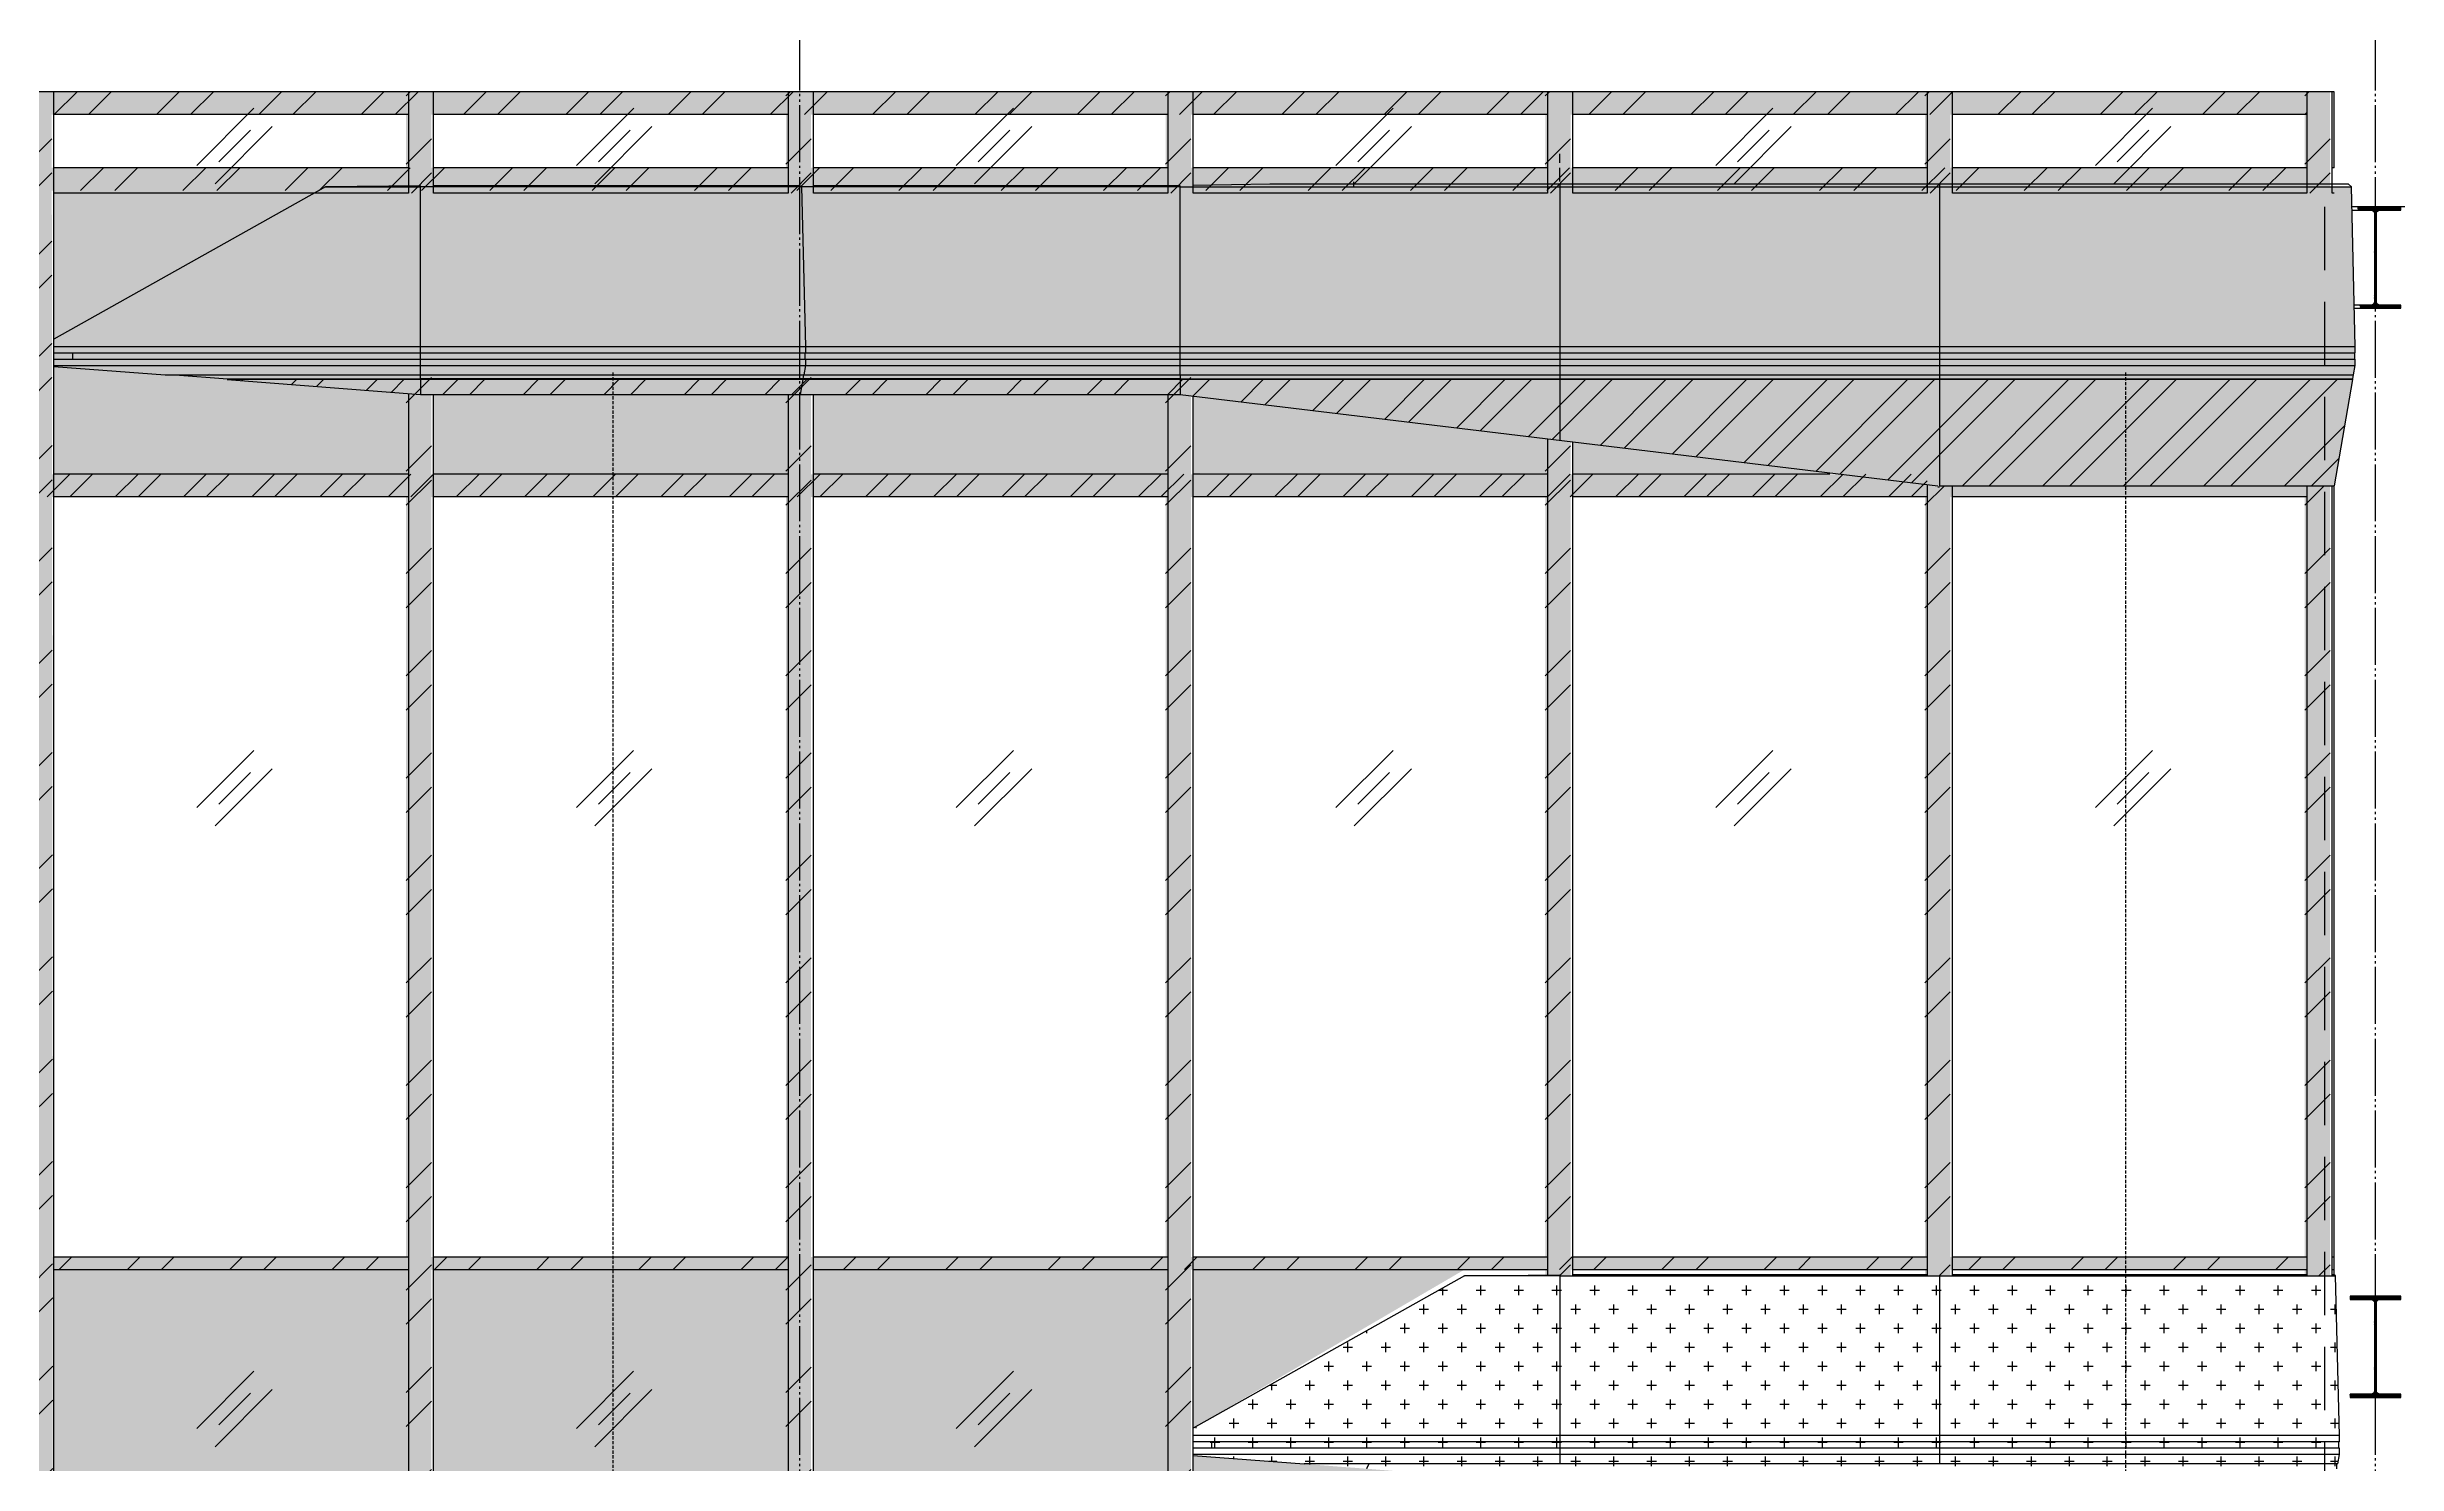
# Model space of a CAD drawing. Extents: x -3378 to 102197, y -3799 to 48702.
# Drawn here: x 21436 to 30719, y 29987 to 35582 of the extents above; entities that cross this region are included whole.
import ezdxf

# ---------------------------------------------------------------- set-up
doc = ezdxf.new("R2010")
doc.units = 0
doc.linetypes.add('HIDDEN', pattern=[0.375, 0.25, -0.125])
doc.linetypes.add('JIS_09_15', pattern=[18.9, 15, -0.9, 0.6, -0.9, 0.6, -0.9])
for name, color, linetype in [('(圖框)', 7, 'Continuous'), ('0-蝶翼', 7, 'Continuous'), ('GM_ANNO_CLMN_LINE', 8, 'JIS_09_15'), ('GM_SECT_7', 7, 'Continuous'), ('GM_STEL_PRIM', 3, 'Continuous'), ('GM_STEL_SECD', 71, 'Continuous'), ('剖面線 HATCH', 251, 'Continuous'), ('玻璃 GLASS', 4, 'Continuous'), ('結構體 STRUCTURAL', 154, 'Continuous'), ('視覺模型鋁擠型暫替', 4, 'Continuous'), ('視覺模型鋁擠型暫替材質文字', 1, 'Continuous'), ('金屬面材 METAL PANEL', 2, 'Continuous'), ('隱藏線 HIDDEN', 8, 'HIDDEN')]:
    doc.layers.add(name, color=color, linetype=linetype)
doc.layers.add('不顯示', color=254, linetype='Continuous', plot=False)
doc.styles.add('DIM', font='simplex.shx', dxfattribs={"bigfont": 'chineset.shx'})
doc.styles.add('型式1', font='')
doc.styles.get('型式1').set_extended_font_data('PMingLiU')
pattern_1 = [(0, (-3626.21, -53760.06), (15.875, 31.75), [0, -31.75])]
pattern_2 = [(225, (-3626.2, -53760.06), (202.0558, -202.0558), []), (225, (-3760.9, -53760.06), (202.0558, -202.0558), [])]

# ---------------------------------------------------------------- blocks, each defined once
blk = doc.blocks.new('*U120')
at = {"layer": '玻璃 GLASS'}
for p, q in [((-149, -76.6), (76.6, 149)), ((149, 76.6), (-76.6, -149)), ((62.6, 62.6), (-62.6, -62.6))]:
    blk.add_line(p, q, dxfattribs=at)
blk = doc.blocks.new('*U119')
at = {"layer": '視覺模型鋁擠型暫替', "color": 0, "linetype": 'ByBlock', "lineweight": -2}
for p in [(-7500, 0), (-6000, 0), (-4500, 0), (-3000, 0), (-1500, 0), (0, 0)]:
    blk.add_blockref('*U120', p, dxfattribs=at)
blk = doc.blocks.new('H-400x200x8x13')
at = {"layer": '視覺模型鋁擠型暫替', "linetype": 'Continuous'}
h = blk.add_hatch(dxfattribs=at)
h.set_pattern_fill('ANSI31', color=1, scale=30, angle=180)
h.set_pattern_definition([(225, (85874.229, 995633.081), (2.65165043, -2.65165043), [])])
h.paths.add_polyline_path([(300, -400), (300, -387), (217, -387, -0.414214), (204, -374), (204, -26, -0.414214), (217, -13), (300, -13), (300, 0), (100, 0), (100, -13), (183, -13, -0.414214), (196, -26), (196, -374, -0.414214), (183, -387), (100, -387), (100, -400)])
blk.add_lwpolyline([(100, -13), (183, -13, -0.414214), (196, -26), (196, -374, -0.414214), (183, -387), (100, -387), (100, -400), (300, -400), (300, -387), (217, -387, -0.414214), (204, -374), (204, -26, -0.414214), (217, -13), (300, -13), (300, 0), (100, 0)], format="xyb", close=True, dxfattribs=at)
blk = doc.blocks.new('PLAN-圖框')
at = {"layer": '(圖框)', "color": 4, "linetype": 'Continuous', "lineweight": 0}
blk.add_3dface([(20500, -14391.5), (0, -14391.5), (0, 0), (20500, 0)], dxfattribs=at)
at = {"layer": '(圖框)', "color": 1, "linetype": 'Continuous', "lineweight": 40}
blk.add_3dface([(149.7, -14142.1), (20200.7, -14142.1), (20200.7, -249.4), (149.7, -249.4)], dxfattribs=at)
at = {"layer": '(圖框)', "style": '型式1'}
blk.add_attdef('全球人壽', (13776.3, -13971.5), '', height=124.7, dxfattribs=at)
at = {"style": '型式1', "width": 0.8}
blk.add_attdef('圖號-橫', (17230.3, -13782.2), '', height=103.4, dxfattribs=at)

msp = doc.modelspace()

# ---------------------------------------------------------------- hatches: boundary and pattern name
at = {"layer": 'GM_SECT_7'}
h = msp.add_hatch(dxfattribs=at)
h.set_pattern_fill('ANSI32', color=256, scale=30, angle=180)
h.set_pattern_definition(pattern_2)
h.paths.add_polyline_path([(30363.461, 35315.012), (30363.461, 35405.012), (18311.714, 35405.012), (18311.714, 35315.012)])
h = msp.add_hatch(dxfattribs=at)
h.set_pattern_fill('ANSI32', color=256, scale=30)
h.set_pattern_definition([(45, (-21859.9, -53760.06), (-202.0558, 202.0558), []), (45, (-21725.2, -53760.06), (-202.0558, 202.0558), [])])
h.paths.add_polyline_path([(21454.645, 35405.012), (21354.7, 35405.012), (21363.461, 24355.012), (21463.406, 24355.012)])
h = msp.add_hatch(dxfattribs=at)
h.set_pattern_fill('ANSI32', color=256, scale=30)
h.set_pattern_definition([(45, (-20359.9, -53760.06), (-202.0558, 202.0558), []), (45, (-20225.2, -53760.06), (-202.0558, 202.0558), [])])
h.paths.add_polyline_path([(22954.645, 25610.207), (22854.7, 25610.207), (22863.461, 24355.012), (22963.406, 24355.012)])
h.paths.add_polyline_path([(22854.7, 35004.98), (22954.645, 35004.98), (22954.645, 35405.012), (22854.7, 35405.012)])
h.paths.add_polyline_path([(22954.645, 34305.138), (22854.7, 34305.138), (22854.7, 26430.012), (22954.645, 26430.012)])
h = msp.add_hatch(dxfattribs=at)
h.set_pattern_fill('ANSI32', color=256, scale=30)
h.set_pattern_definition([(45, (-18859.9, -53760.06), (-202.0558, 202.0558), []), (45, (-18725.2, -53760.06), (-202.0558, 202.0558), [])])
h.paths.add_polyline_path([(24461.749, 25610.207), (24361.804, 25610.207), (24363.461, 24355.012), (24463.406, 24355.012)])
h.paths.add_polyline_path([(24354.7, 35004.98), (24454.645, 35004.98), (24454.645, 35405.012), (24354.7, 35405.012)])
h.paths.add_polyline_path([(24454.645, 34305.138), (24354.7, 34305.138), (24354.7, 26430.012), (24454.645, 26430.012)])
h = msp.add_hatch(dxfattribs=at)
h.set_pattern_fill('ANSI32', color=256, scale=30)
h.set_pattern_definition([(45, (-17359.9, -53760.06), (-202.0558, 202.0558), []), (45, (-17225.2, -53760.06), (-202.0558, 202.0558), [])])
h.paths.add_polyline_path([(25954.645, 25610.207), (25854.7, 25610.207), (25863.461, 24355.012), (25963.406, 24355.012)])
h.paths.add_polyline_path([(25854.7, 35004.98), (25954.645, 35004.98), (25954.645, 35405.012), (25854.7, 35405.012)])
h.paths.add_polyline_path([(25954.645, 34305.138), (25854.7, 34305.138), (25854.7, 26430.012), (25954.645, 26430.012)])
h = msp.add_hatch(dxfattribs=at)
h.set_pattern_fill('ANSI32', color=256, scale=30)
h.set_pattern_definition([(45, (-15859.9, -53760.06), (-202.0558, 202.0558), []), (45, (-15725.2, -53760.06), (-202.0558, 202.0558), [])])
h.paths.add_polyline_path([(27454.645, 25610.207), (27354.7, 25610.207), (27363.461, 24355.012), (27463.406, 24355.012)])
h.paths.add_polyline_path([(27454.645, 29910.207), (27354.7, 29910.207), (27354.7, 27905.013), (27454.645, 27905.013)])
h.paths.add_polyline_path([(27354.7, 35004.98), (27454.645, 35004.98), (27454.645, 35405.012), (27354.7, 35405.012)])
h.paths.add_polyline_path([(27454.645, 34023.778), (27354.7, 34035.855), (27354.7, 30730.012), (27454.645, 30730.012)])
h = msp.add_hatch(dxfattribs=at)
h.set_pattern_fill('ANSI32', color=256, scale=30)
h.set_pattern_definition([(45, (-14359.9, -53760.06), (-202.0558, 202.0558), []), (45, (-14225.2, -53760.06), (-202.0558, 202.0558), [])])
h.paths.add_polyline_path([(28954.645, 25248.537), (28854.7, 25248.537), (28863.461, 24355.012), (28963.406, 24355.012)])
h.paths.add_polyline_path([(28954.645, 29910.207), (28854.7, 29910.207), (28854.7, 27905.013), (28954.645, 27905.013)])
h.paths.add_polyline_path([(28854.7, 35004.98), (28954.645, 35004.98), (28954.645, 35405.012), (28854.7, 35405.012)])
h.paths.add_polyline_path([(28904.899, 33848.537), (28854.7, 33854.603), (28854.7, 30730.012), (28954.645, 30730.012), (28954.645, 33848.537)])
h = msp.add_hatch(dxfattribs=at)
h.set_pattern_fill('ANSI32', color=256, scale=30)
h.set_pattern_definition([(45, (-12859.9, -53760.06), (-202.0558, 202.0558), []), (45, (-12725.2, -53760.06), (-202.0558, 202.0558), [])])
h.paths.add_polyline_path([(30454.645, 25248.537), (30354.7, 25248.537), (30363.461, 24355.012), (30463.406, 24355.012)])
h.paths.add_polyline_path([(30454.645, 29910.207), (30354.7, 29910.207), (30354.7, 27905.013), (30454.645, 27905.013)])
h.paths.add_polyline_path([(30354.7, 35004.98), (30454.645, 35004.98), (30454.645, 35405.012), (30354.7, 35405.012)])
h.paths.add_polyline_path([(30454.645, 33848.537), (30354.7, 33848.537), (30354.7, 30730.012), (30454.645, 30730.012)])
h = msp.add_hatch(dxfattribs=at)
h.set_pattern_fill('ANSI32', color=256, scale=30, angle=180)
h.set_pattern_definition(pattern_2)
h.paths.add_polyline_path([(30363.461, 35014.98), (30363.461, 35104.98), (18311.714, 35104.98), (18311.714, 35014.98)])
h = msp.add_hatch(dxfattribs=at)
h.set_pattern_fill('ANSI32', color=256, scale=30, angle=180)
h.set_pattern_definition(pattern_2)
h.paths.add_polyline_path([(30363.461, 30755.012), (30363.461, 30805.012), (18311.714, 30805.012), (18311.714, 30755.012)])
at = {"layer": 'GM_STEL_PRIM'}
h = msp.add_hatch(dxfattribs=at)
h.set_pattern_fill('DOTS', color=256, scale=20)
h.set_pattern_definition(pattern_1)
h.paths.add_polyline_path([(24363.461, 33898.011), (24363.461, 34210.207), (22963.406, 34210.207), (22963.406, 33897.076)])
h.paths.add_polyline_path([(25863.461, 33899.014), (25863.461, 34210.207), (24463.406, 34210.207), (24463.406, 33898.078)])
h.paths.add_polyline_path([(21463.406, 35055.012), (21463.406, 34428.6), (22571.413, 35049.745), (26025.688, 35055.012)])
h.paths.add_polyline_path([(21363.461, 33896.007), (21363.461, 35004.98), (19873.27, 35004.98), (19873.27, 33895.012)])
h.paths.add_polyline_path([(21463.406, 34320.751), (21463.406, 33896.074), (22863.461, 33897.009), (22863.461, 34213.896)])
h.paths.add_polyline_path([(18655.641, 33895.012), (18655.641, 35004.98), (18311.712, 35004.98), (18311.712, 33895.012)])
h.paths.add_polyline_path([(18704.994, 35004.98), (18704.994, 33895.012), (19787.359, 33895.012), (19787.359, 35004.98)])
h.paths.add_polyline_path([(27463.406, 34022.719), (27463.406, 33900.016), (28478.872, 33900.016)])
h.paths.add_polyline_path([(27363.461, 33900.016), (27363.461, 34034.796), (25963.406, 34203.971), (25963.406, 33899.08)])
h = msp.add_hatch(dxfattribs=at)
h.set_pattern_fill('DOTS', color=256, scale=20)
h.set_pattern_definition(pattern_1)
h.paths.add_polyline_path([(19787.359, 29600.016), (19787.359, 30755.012), (18261.776, 30755.012), (18261.776, 29600.016)])
h.paths.add_polyline_path([(21363.461, 29600.016), (21363.461, 30755.012), (19873.27, 30755.012), (19873.27, 29600.016)])
h.paths.add_polyline_path([(22863.461, 29600.016), (22863.461, 30755.012), (21463.406, 30755.012), (21463.406, 29600.016)])
h.paths.add_polyline_path([(24363.461, 29600.016), (24363.461, 30755.012), (22963.406, 30755.012), (22963.406, 29600.016)])
h.paths.add_polyline_path([(25863.461, 29600.016), (25863.461, 30755.012), (24463.406, 30755.012), (24463.406, 29600.016)])
h.paths.add_polyline_path([(25963.406, 30755.012), (25963.406, 30128.6), (27036.213, 30755.012)])
h.paths.add_polyline_path([(27363.461, 29600.016), (27363.461, 29910.207), (26648.15, 29968.49), (25963.406, 30020.751), (25963.406, 29910.207), (25963.406, 29600.016)])
h.paths.add_polyline_path([(28863.461, 29600.016), (28863.461, 29910.207), (27463.406, 29910.207), (27463.406, 29600.016)])
h.paths.add_polyline_path([(30463.406, 29910.207), (30463.406, 29600.016), (30471.743, 29600.016), (30471.743, 29910.207)])
h.paths.add_polyline_path([(30363.461, 29600.016), (30363.461, 29910.207), (28963.406, 29910.207), (28963.406, 29600.016)])
at = {"layer": '剖面線 HATCH'}
h = msp.add_hatch(dxfattribs=at)
h.set_pattern_fill('CROSS', color=256, scale=10, angle=-90)
h.set_pattern_definition([(270, (-60203.36, 79656.16), (63.5, -63.5), [31.75, -95.25]), (360, (-60219.233, 79640.29), (63.5, 63.5), [31.75, -95.25])])
h.paths.add_polyline_path([(30363.461, 35405.012), (18311.714, 35405.012), (18311.714, 35315.012), (30363.461, 35315.012)])
h = msp.add_hatch(dxfattribs=at)
h.set_pattern_fill('CROSS', color=256, scale=10)
h.set_pattern_definition([(0, (-22896.45, -53760.06), (63.5, 63.5), [31.75, -95.25]), (90, (-22880.577, -53775.936), (-63.5, 63.5), [31.75, -95.25])])
h.paths.add_polyline_path([(21354.7, 35405.012), (21363.461, 24355.012), (21463.406, 24355.012), (21454.645, 35405.012)])
h = msp.add_hatch(dxfattribs=at)
h.set_pattern_fill('CROSS', color=256, scale=10)
h.set_pattern_definition([(0, (-21396.45, -53760.06), (63.5, 63.5), [31.75, -95.25]), (90, (-21380.577, -53775.936), (-63.5, 63.5), [31.75, -95.25])])
h.paths.add_polyline_path([(22954.645, 25610.207), (22854.7, 25610.207), (22863.461, 24355.012), (22963.406, 24355.012)])
h.paths.add_polyline_path([(22854.7, 35004.98), (22954.645, 35004.98), (22954.645, 35405.012), (22854.7, 35405.012)])
h.paths.add_polyline_path([(22954.645, 34305.138), (22854.7, 34305.138), (22854.7, 26430.012), (22954.645, 26430.012)])
h = msp.add_hatch(dxfattribs=at)
h.set_pattern_fill('CROSS', color=256, scale=10)
h.set_pattern_definition([(0, (-19896.45, -53760.06), (63.5, 63.5), [31.75, -95.25]), (90, (-19880.577, -53775.936), (-63.5, 63.5), [31.75, -95.25])])
h.paths.add_polyline_path([(24461.749, 25610.207), (24361.804, 25610.207), (24363.461, 24355.012), (24463.406, 24355.012)])
h.paths.add_polyline_path([(24354.7, 35004.98), (24454.645, 35004.98), (24454.645, 35405.012), (24354.7, 35405.012)])
h.paths.add_polyline_path([(24454.645, 34305.138), (24354.7, 34305.138), (24354.7, 26430.012), (24454.645, 26430.012)])
h = msp.add_hatch(dxfattribs=at)
h.set_pattern_fill('CROSS', color=256, scale=10)
h.set_pattern_definition([(0, (-18396.45, -53760.06), (63.5, 63.5), [31.75, -95.25]), (90, (-18380.577, -53775.936), (-63.5, 63.5), [31.75, -95.25])])
h.paths.add_polyline_path([(25954.645, 25610.207), (25854.7, 25610.207), (25863.461, 24355.012), (25963.406, 24355.012)])
h.paths.add_polyline_path([(25854.7, 35004.98), (25954.645, 35004.98), (25954.645, 35405.012), (25854.7, 35405.012)])
h.paths.add_polyline_path([(25954.645, 34305.138), (25854.7, 34305.138), (25854.7, 26430.012), (25954.645, 26430.012)])
h = msp.add_hatch(dxfattribs=at)
h.set_pattern_fill('CROSS', color=256, scale=10)
h.set_pattern_definition([(0, (-16896.45, -53760.06), (63.5, 63.5), [31.75, -95.25]), (90, (-16880.577, -53775.936), (-63.5, 63.5), [31.75, -95.25])])
h.paths.add_polyline_path([(27454.645, 25610.207), (27354.7, 25610.207), (27363.461, 24355.012), (27463.406, 24355.012)])
h.paths.add_polyline_path([(27454.645, 29910.207), (27354.7, 29910.207), (27354.7, 27905.013), (27454.645, 27905.013)])
h.paths.add_polyline_path([(27354.7, 35004.98), (27454.645, 35004.98), (27454.645, 35405.012), (27354.7, 35405.012)])
h.paths.add_polyline_path([(27454.645, 34023.778), (27354.7, 34035.855), (27354.7, 30730.012), (27454.645, 30730.012)])
h = msp.add_hatch(dxfattribs=at)
h.set_pattern_fill('CROSS', color=256, scale=10)
h.set_pattern_definition([(0, (-15396.45, -53760.06), (63.5, 63.5), [31.75, -95.25]), (90, (-15380.577, -53775.936), (-63.5, 63.5), [31.75, -95.25])])
h.paths.add_polyline_path([(28954.645, 25248.537), (28854.7, 25248.537), (28863.461, 24355.012), (28963.406, 24355.012)])
h.paths.add_polyline_path([(28954.645, 29910.207), (28854.7, 29910.207), (28854.7, 27905.013), (28954.645, 27905.013)])
h.paths.add_polyline_path([(28854.7, 35004.98), (28954.645, 35004.98), (28954.645, 35405.012), (28854.7, 35405.012)])
h.paths.add_polyline_path([(28904.899, 33848.537), (28854.7, 33854.603), (28854.7, 30730.012), (28954.645, 30730.012), (28954.645, 33848.537)])
h = msp.add_hatch(dxfattribs=at)
h.set_pattern_fill('CROSS', color=256, scale=10)
h.set_pattern_definition([(0, (-13896.45, -53760.06), (63.5, 63.5), [31.75, -95.25]), (90, (-13880.577, -53775.936), (-63.5, 63.5), [31.75, -95.25])])
h.paths.add_polyline_path([(30454.645, 25248.537), (30354.7, 25248.537), (30363.461, 24355.012), (30463.406, 24355.012)])
h.paths.add_polyline_path([(30454.645, 29910.207), (30354.7, 29910.207), (30354.7, 27905.013), (30454.645, 27905.013)])
h.paths.add_polyline_path([(30354.7, 35004.98), (30454.645, 35004.98), (30454.645, 35405.012), (30354.7, 35405.012)])
h.paths.add_polyline_path([(30454.645, 33848.537), (30354.7, 33848.537), (30354.7, 30730.012), (30454.645, 30730.012)])
h = msp.add_hatch(dxfattribs=at)
h.set_pattern_fill('CROSS', color=256, scale=10, angle=-90)
h.set_pattern_definition([(270, (-60203.36, 79356.13), (63.5, -63.5), [31.75, -95.25]), (360, (-60219.233, 79340.256), (63.5, 63.5), [31.75, -95.25])])
h.paths.add_polyline_path([(30363.461, 35104.98), (18311.714, 35104.98), (18311.714, 35014.98), (30363.461, 35014.98)])
h = msp.add_hatch(dxfattribs=at)
h.set_pattern_fill('CROSS', color=256, scale=300)
h.set_pattern_definition([(0, (168606.12, -987652.27), (75, 75), [37.5, -112.5]), (90, (168624.87, -987671.02), (-75, 75), [37.5, -112.5])])
h.paths.add_polyline_path([(30539.72, 35030.012), (22536.213, 35030.012), (21463.406, 34428.6), (21463.406, 34320.751), (22148.15, 34268.49), (30544.866, 34268.515), (30554.631, 34324.712)])
h.paths.add_polyline_path([(30544.866, 34268.515), (22148.15, 34268.49), (22911.803, 34210.207), (25911.803, 34210.207), (28911.804, 33848.537), (30471.888, 33848.537)])
h = msp.add_hatch(dxfattribs=at)
h.set_pattern_fill('ANSI32', color=256, scale=600)
h.set_pattern_definition([(45, (168606.12, -987652.27), (-159.099026, 159.099026), []), (45, (168712.18, -987652.27), (-159.099026, 159.099026), [])])
h.paths.add_polyline_path([(30544.866, 34268.515), (22148.15, 34268.49), (22911.803, 34210.207), (25911.803, 34210.207), (28911.804, 33848.537), (30471.888, 33848.537)])
h = msp.add_hatch(dxfattribs=at)
h.set_pattern_fill('CROSS', color=256, scale=10, angle=-90)
h.set_pattern_definition([(270, (-60203.36, 78146.16), (63.5, -63.5), [31.75, -95.25]), (360, (-60219.233, 78130.29), (63.5, 63.5), [31.75, -95.25])])
h.paths.add_polyline_path([(30363.461, 33895.012), (18311.714, 33895.012), (18311.714, 33805.004), (30363.461, 33805.004)])
h = msp.add_hatch(dxfattribs=at)
h.set_pattern_fill('ANSI32', color=256, scale=20)
h.set_pattern_definition([(45, (-3626.21, -53760.06), (-134.70384, 134.70384), []), (45, (-3536.4, -53760.06), (-134.70384, 134.70384), [])])
h.paths.add_polyline_path([(28863.461, 33805.004), (28863.461, 33895.012), (18311.714, 33895.012), (18311.714, 33805.004)])
h = msp.add_hatch(dxfattribs=at)
h.set_pattern_fill('CROSS', color=256, scale=10, angle=-90)
h.set_pattern_definition([(270, (-60203.36, 75056.16), (63.5, -63.5), [31.75, -95.25]), (360, (-60219.233, 75040.29), (63.5, 63.5), [31.75, -95.25])])
h.paths.add_polyline_path([(30363.461, 30805.012), (18311.714, 30805.012), (18311.714, 30755.012), (30363.461, 30755.012)])
h = msp.add_hatch(dxfattribs=at)
h.set_pattern_fill('CROSS', color=256, scale=300)
h.set_pattern_definition([(0, (173106.12, -991952.27), (75, 75), [37.5, -112.5]), (90, (173124.87, -991971.02), (-75, 75), [37.5, -112.5])])
h.paths.add_polyline_path([(30481.873, 29968.501), (30491.635, 30024.687), (30476.509, 30730.012), (27036.213, 30730.012), (25963.406, 30128.6), (25963.406, 30020.751), (26648.15, 29968.49)])
h.paths.add_polyline_path([(30470.514, 29903.129), (30481.873, 29968.501), (26648.15, 29968.49), (27411.803, 29910.207), (30411.803, 29910.207)])
at = {"layer": '視覺模型鋁擠型暫替', "linetype": 'Continuous'}
h = msp.add_hatch(dxfattribs=at)
h.set_pattern_fill('ANSI31', color=1, scale=30, angle=180)
h.set_pattern_definition([(225, (116308.0452, 1030583.0926), (2.65165043, -2.65165043), [])])
h.paths.add_polyline_path([(30631.816, 34650.212), (30635.816, 34650.212), (30635.816, 34656.212), (30631.816, 34656.212)], flags=24)
h.paths.add_polyline_path([(30588.141, 34553.369), (30588.141, 34559.655), (30582.141, 34559.655), (30582.141, 34553.369)], flags=24)
h.paths.add_polyline_path([(30565.513, 34940.369), (30565.513, 34946.655), (30559.513, 34946.655), (30559.513, 34940.369)], flags=24)
edge = h.paths.add_edge_path()
edge.add_line((30563.858, 34950.012), (30564.166, 34937.012))
edge.add_line((30564.166, 34937.012), (30616.816, 34937.012))
edge.add_arc((30616.816, 34924.012), 13, 0, 90, ccw=False)
edge.add_line((30629.816, 34924.012), (30629.816, 34576.012))
edge.add_arc((30616.816, 34576.012), 13, -90, 0, ccw=False)
edge.add_line((30616.816, 34563.012), (30573.014, 34563.012))
edge.add_line((30573.014, 34563.012), (30573.321, 34550.012))
edge.add_line((30573.321, 34550.012), (30733.816, 34550.012))
edge.add_line((30733.816, 34550.012), (30733.816, 34563.012))
edge.add_line((30733.816, 34563.012), (30650.816, 34563.012))
edge.add_arc((30650.816, 34576.012), 13, 180, 270, ccw=False)
edge.add_line((30637.816, 34576.012), (30637.816, 34924.012))
edge.add_arc((30650.816, 34924.012), 13, 90, 180, ccw=False)
edge.add_line((30650.816, 34937.012), (30733.816, 34937.012))
edge.add_line((30733.816, 34937.012), (30733.816, 34950.012))
edge.add_line((30733.816, 34950.012), (30563.858, 34950.012))

# ---------------------------------------------------------------- linework, layer by layer
at = {"layer": 'GM_ANNO_CLMN_LINE', "ltscale": 15}
for p, q in [((24410.116, 22085.458), (24410.116, 36412.589)), ((30633.816, 22085.458), (30633.816, 36412.589))]:
    msp.add_line(p, q, dxfattribs=at)
at = {"layer": 'GM_STEL_SECD', "elevation": 0}
msp.add_lwpolyline([(30811.937, 34950.012), (30541.978, 34950.012)], dxfattribs=at)
at = {"layer": '不顯示', "color": 20, "linetype": 'HIDDEN', "ltscale": 50}
for points in [[(23671.077, 34296.361), (23671.077, 21341.309), (24658.206, 21341.309), (23671.077, 21911.228)], [(29646.751, 34296.361), (29646.751, 21341.309), (30633.88, 21341.309), (29646.751, 21911.228)]]:
    msp.add_lwpolyline(points, dxfattribs=at)
at = {"layer": '玻璃 GLASS'}
for p, q in [((22027.956, 32578.594), (22253.479, 32804.117)), ((23527.956, 32578.594), (23753.479, 32804.117)), ((25027.956, 32578.594), (25253.479, 32804.117)), ((26527.956, 32578.594), (26753.479, 32804.117)), ((28027.956, 32578.594), (28253.479, 32804.117)), ((29527.956, 32578.594), (29753.479, 32804.117)), ((22325.869, 32731.727), (22100.346, 32506.204)), ((22239.558, 32717.805), (22114.267, 32592.515)), ((23825.869, 32731.727), (23600.346, 32506.204)), ((23739.558, 32717.805), (23614.267, 32592.515)), ((25325.869, 32731.727), (25100.346, 32506.204)), ((25239.558, 32717.805), (25114.267, 32592.515)), ((26825.869, 32731.727), (26600.346, 32506.204)), ((26739.558, 32717.805), (26614.267, 32592.515)), ((28325.869, 32731.727), (28100.346, 32506.204)), ((28239.558, 32717.805), (28114.267, 32592.515)), ((29825.869, 32731.727), (29600.346, 32506.204)), ((29739.558, 32717.805), (29614.267, 32592.515)), ((22027.956, 30127.866), (22253.479, 30353.389)), ((22325.869, 30280.999), (22100.346, 30055.476)), ((22239.558, 30267.078), (22114.267, 30141.787)), ((23527.956, 30127.866), (23753.479, 30353.389)), ((23825.869, 30280.999), (23600.346, 30055.476)), ((23739.558, 30267.078), (23614.267, 30141.787)), ((25027.956, 30127.866), (25253.479, 30353.389)), ((25325.869, 30280.999), (25100.346, 30055.476)), ((25239.558, 30267.078), (25114.267, 30141.787))]:
    msp.add_line(p, q, dxfattribs=at)
at = {"layer": '結構體 STRUCTURAL', "linetype": 'HIDDEN', "ltscale": 1000}
msp.add_line((30433.526, 34950.012), (30433.526, 24355.012, 0), dxfattribs=at)
at = {"layer": '視覺模型鋁擠型暫替', "linetype": 'Continuous', "elevation": 0}
for points in [[(30551.442, 34550.012), (30733.816, 34550.012), (30733.816, 34563.012), (30650.816, 34563.012, -0.41421356), (30637.816, 34576.012), (30637.816, 34924.012, -0.41421356), (30650.816, 34937.012), (30733.816, 34937.012), (30733.816, 34950.012), (30541.978, 34950.012)], [(30542.286, 34937.012), (30616.816, 34937.012, -0.41421356), (30629.816, 34924.012), (30629.816, 34576.012, -0.41421356), (30616.816, 34563.012), (30551.134, 34563.012)]]:
    msp.add_lwpolyline(points, format="xyb", dxfattribs=at)
at = {"layer": '金屬面材 METAL PANEL'}
for p, q in [((21463.406, 35405.012, 0), (21363.461, 35405.012, 0)), ((21463.406, 24355.012, 0), (21463.406, 35405.012, 0)), ((22863.458, 35405.012, 0), (21463.41, 35405.012, 0)), ((22963.406, 35405.012, 0), (22863.461, 35405.012, 0)), ((22863.461, 35405.012, 0), (22863.461, 35004.98, 0)), ((24361.803, 35405.012, 0), (22963.406, 35405.012, 0)), ((22963.406, 35004.98, 0), (22963.406, 35405.012, 0)), ((24363.461, 35405.012, 0), (24361.803, 35405.012, 0)), ((24463.406, 35405.012, 0), (24363.461, 35405.012, 0)), ((24363.461, 35405.012, 0), (24363.461, 35004.98, 0)), ((25861.803, 35405.012, 0), (24463.406, 35405.012, 0)), ((24463.406, 35004.98, 0), (24463.406, 35405.012, 0)), ((25863.461, 35405.012, 0), (25861.803, 35405.012, 0)), ((25963.406, 35405.012, 0), (25863.461, 35405.012, 0)), ((25863.461, 35405.012, 0), (25863.461, 35004.98, 0)), ((27363.461, 35405.012, 0), (25963.406, 35405.012, 0)), ((25963.406, 35004.98, 0), (25963.406, 35405.012, 0)), ((27463.406, 35405.012, 0), (27363.461, 35405.012, 0)), ((27363.461, 35405.012, 0), (27363.461, 35004.98, 0)), ((27463.406, 35004.98, 0), (27463.406, 35405.012, 0)), ((28863.458, 35405.012, 0), (27463.41, 35405.012, 0)), ((28963.406, 35405.012, 0), (28863.461, 35405.012, 0)), ((28863.461, 35405.012, 0), (28863.461, 35004.98, 0)), ((30363.46, 35405.012, 0), (28963.406, 35405.012, 0)), ((28963.406, 35004.98, 0), (28963.406, 35405.012, 0)), ((30463.406, 35405.012, 0), (30363.461, 35405.012, 0)), ((30363.461, 35405.012, 0), (30363.461, 35004.98, 0)), ((30471.743, 35405.012, 0), (30463.406, 35405.012, 0)), ((30463.406, 35004.98, 0), (30463.406, 35405.012, 0)), ((30471.743, 35104.98, 0), (30471.743, 35405.012, 0)), ((22863.458, 35315.012, 0), (21463.41, 35315.012, 0)), ((24361.803, 35315.012, 0), (22963.406, 35315.012, 0)), ((25861.803, 35315.012, 0), (24463.406, 35315.012, 0)), ((27363.461, 35315.012, 0), (25963.406, 35315.012, 0)), ((28863.458, 35315.012, 0), (27463.41, 35315.012, 0)), ((30363.46, 35315.012, 0), (28963.406, 35315.012, 0)), ((22863.461, 35104.98), (21463.406, 35104.98)), ((24363.461, 35104.98), (22963.406, 35104.98)), ((25863.461, 35104.98), (24463.406, 35104.98)), ((27363.461, 35104.98), (25963.406, 35104.98)), ((27411.804, 35125.005, 0), (27411.804, 35160.005, 0)), ((27411.804, 35050.005, 0), (27411.804, 35105.005, 0)), ((28863.461, 35104.98), (27463.406, 35104.98)), ((30363.461, 35104.98), (28963.406, 35104.98)), ((30471.743, 35104.98), (30463.406, 35104.98)), ((22536.213, 35030.012, 0), (21463.406, 34428.6, 0)), ((22863.461, 35004.98), (21463.406, 35004.98)), ((22911.803, 35034.021, 0), (22536.213, 35030.012, 0)), ((22536.213, 35030.012, 0), (22911.803, 35030.012, 0)), ((22911.803, 35030.012, 0), (22911.803, 35034.021, 0)), ((24416.757, 35030.012, 0), (22911.803, 35030.012, 0)), ((22911.803, 34399.687, 0), (22911.803, 35030.012, 0)), ((24411.776, 35034.021, 0), (22963.406, 35034.021, 0)), ((24363.461, 35004.98), (22963.406, 35004.98)), ((24411.776, 35034.021, 0), (24416.757, 35030.012, 0)), ((24416.757, 35030.012, 0), (24431.668, 34399.687, 0)), ((25911.803, 35030.012, 0), (24416.757, 35030.012, 0)), ((25911.803, 35034.021, 0), (24463.406, 35034.021, 0)), ((25863.461, 35004.98), (24463.406, 35004.98)), ((25911.803, 35030.012, 0), (25911.803, 35034.021, 0)), ((25911.803, 35030.012, 0), (28911.804, 35030.037, 0)), ((25911.803, 34399.687, 0), (25911.803, 35030.012, 0)), ((26266.366, 35040.015, 0), (25963.406, 35034.893, 0)), ((27363.461, 35004.98), (25963.406, 35004.98)), ((28911.804, 35040.037, 0), (26266.366, 35040.015, 0)), ((26597.935, 35030.018, 0), (26597.935, 35049.985, 0)), ((27411.804, 35040.005, 0), (27411.804, 35030.005, 0)), ((27411.804, 35030.005, 0), (27411.804, 34399.68, 0)), ((28863.461, 35004.98), (27463.406, 35004.98)), ((28911.804, 35040.037, 0), (28911.804, 35030.037, 0)), ((30527.293, 35040.037, 0), (28911.804, 35040.037, 0)), ((28911.804, 35030.037, 0), (28911.804, 34399.712, 0)), ((28911.804, 35030.037, 0), (30539.719, 35030.037, 0)), ((30363.461, 35004.98), (28963.406, 35004.98)), ((30471.743, 35004.98), (30463.406, 35004.98)), ((30539.719, 35030.037, 0), (30527.293, 35040.037, 0)), ((30554.631, 34399.712, 0), (30539.719, 35030.037, 0)), ((21463.406, 34399.687, 0), (22911.803, 34399.687, 0)), ((21463.406, 34374.687, 0), (22911.803, 34374.687, 0)), ((21463.406, 34349.687, 0), (22911.803, 34349.687, 0)), ((21536.763, 34374.687, 0), (21536.763, 34349.687, 0)), ((22911.803, 34399.687, 0), (24431.668, 34399.687, 0)), ((22911.803, 34374.687, 0), (22911.803, 34399.687, 0)), ((22911.803, 34374.687, 0), (24431.668, 34374.687, 0)), ((22911.803, 34349.687, 0), (22911.803, 34374.687, 0)), ((22911.803, 34349.687, 0), (24431.668, 34349.687, 0)), ((22911.803, 34324.687, 0), (22911.803, 34349.687, 0)), ((24430.012, 34374.687, 0), (24430.012, 34349.687, 0)), ((24431.668, 34399.687, 0), (25911.803, 34399.687, 0)), ((24431.668, 34399.687, 0), (24431.668, 34374.687, 0)), ((24431.668, 34374.687, 0), (25911.803, 34374.687, 0)), ((24431.668, 34349.687, 0), (25911.803, 34349.687, 0)), ((24431.668, 34349.687, 0), (24431.668, 34324.687, 0)), ((25911.803, 34399.687, 0), (28911.804, 34399.712, 0)), ((25911.803, 34374.687, 0), (25911.803, 34399.687, 0)), ((25911.803, 34374.687, 0), (28911.804, 34374.712, 0)), ((25911.803, 34349.687, 0), (25911.803, 34374.687, 0)), ((25911.803, 34349.687, 0), (28911.804, 34349.712, 0)), ((25911.803, 34324.687, 0), (25911.803, 34349.687, 0)), ((27411.804, 34399.68, 0), (27411.804, 34374.68, 0)), ((27411.804, 34374.68, 0), (27411.804, 34349.68, 0)), ((27411.804, 34349.68, 0), (27411.804, 34324.68, 0)), ((28911.804, 34399.712, 0), (28911.804, 34374.712, 0)), ((28911.804, 34399.712, 0), (30554.631, 34399.712, 0)), ((28911.804, 34374.712, 0), (30554.631, 34374.712, 0)), ((28911.804, 34374.712, 0), (28911.804, 34349.712, 0)), ((28911.804, 34349.712, 0), (30554.631, 34349.712, 0)), ((28911.804, 34349.712, 0), (28911.804, 34324.712, 0)), ((30552.974, 34349.712, 0), (30552.974, 34374.712, 0)), ((30554.631, 34374.712, 0), (30554.631, 34399.712, 0)), ((30554.631, 34324.712, 0), (30554.631, 34349.712, 0)), ((21463.406, 34324.687, 0), (22911.803, 34324.687, 0)), ((21463.406, 34320.751, 0), (21902.711, 34287.223, 0)), ((21902.711, 34287.223, 0), (22911.803, 34287.223, 0)), ((21942.726, 34287.223, 0), (22149.554, 34271.437, 0)), ((22149.554, 34271.437, 0), (22148.15, 34268.49, 0)), ((22911.803, 34268.49, 0), (22148.15, 34268.49, 0)), ((22148.15, 34268.49, 0), (22911.803, 34210.207, 0)), ((22149.554, 34271.437, 0), (22911.803, 34271.437, 0)), ((22911.803, 34324.687, 0), (24431.668, 34324.687, 0)), ((22911.803, 34287.223, 0), (22911.803, 34324.687, 0)), ((22911.803, 34287.223, 0), (24425.158, 34287.223, 0)), ((22911.803, 34271.437, 0), (22911.803, 34287.22, 0)), ((24421.885, 34271.437, 0), (22911.803, 34271.437, 0)), ((22911.803, 34268.49, 0), (22911.803, 34271.434, 0)), ((24421.903, 34268.49, 0), (22911.803, 34268.49, 0)), ((22911.803, 34268.49, 0), (22911.803, 34210.207, 0)), ((24421.903, 34268.49, 0), (24411.776, 34210.207, 0)), ((24424.627, 34287.22, 0), (24421.885, 34271.437, 0)), ((24421.885, 34271.442, 0), (24421.903, 34268.49, 0)), ((25911.803, 34271.437, 0), (24421.885, 34271.437, 0)), ((25911.803, 34268.49, 0), (24421.903, 34268.49, 0)), ((24431.668, 34324.687, 0), (24425.158, 34287.223, 0)), ((24425.158, 34287.223, 0), (25911.803, 34287.223, 0)), ((24431.668, 34324.687, 0), (25911.803, 34324.687, 0)), ((25911.803, 34324.687, 0), (28911.804, 34324.712, 0)), ((25911.803, 34287.223, 0), (25911.803, 34324.687, 0)), ((25911.803, 34287.223, 0), (28911.804, 34287.248, 0)), ((25911.803, 34287.22, 0), (25911.803, 34271.437, 0)), ((25911.803, 34271.437, 0), (28911.804, 34271.462, 0)), ((25911.803, 34268.49, 0), (25911.803, 34271.434, 0)), ((28911.804, 34268.515, 0), (25911.803, 34268.49, 0)), ((25911.803, 34268.49, 0), (25911.803, 34210.207, 0)), ((27411.804, 34324.68, 0), (27411.804, 34287.216, 0)), ((27411.804, 34287.218, 0), (27411.804, 34271.43, 0)), ((27411.804, 34271.432, 0), (27411.804, 34268.483, 0)), ((27411.804, 34268.483, 0), (27411.804, 34028.955, 0)), ((28911.804, 34324.712, 0), (28911.804, 34287.248, 0)), ((28911.804, 34324.712, 0), (30554.631, 34324.712, 0)), ((28911.804, 34287.25, 0), (28911.804, 34271.462, 0)), ((28911.804, 34287.248, 0), (30548.121, 34287.248, 0)), ((28911.804, 34271.464, 0), (28911.804, 34268.515, 0)), ((28911.804, 34271.462, 0), (30544.847, 34271.462, 0)), ((28911.804, 34268.515, 0), (28911.804, 33848.537, 0)), ((30544.866, 34268.515, 0), (28911.804, 34268.515, 0)), ((30471.888, 33848.537, 0), (30544.866, 34268.515, 0)), ((30544.847, 34271.462, 0), (30547.59, 34287.248, 0)), ((30544.866, 34268.515, 0), (30544.847, 34271.462, 0)), ((30548.121, 34287.248, 0), (30554.631, 34324.712, 0)), ((22863.461, 34213.896, 0), (22863.461, 26430.012, 0)), ((22911.803, 34210.207, 0), (24411.776, 34210.207, 0)), ((22963.406, 26430.012, 0), (22963.406, 34210.207, 0)), ((24363.461, 34210.207, 0), (24363.461, 26430.012, 0)), ((24411.776, 34210.207, 0), (25911.803, 34210.207, 0)), ((24463.406, 26430.012, 0), (24463.406, 34210.207, 0)), ((25863.461, 34210.207, 0), (25863.461, 26430.012, 0)), ((25911.803, 34210.207, 0), (28904.899, 33848.537, 0)), ((25963.406, 26559.971, 0), (25963.406, 34203.972, 0)), ((27363.461, 34034.796, 0), (27363.461, 30730.012, 0)), ((27463.406, 30730.012, 0), (27463.406, 34022.719, 0)), ((28863.461, 33853.544, 0), (28863.461, 30730.012, 0)), ((28911.804, 33848.537, 0), (30471.888, 33848.537, 0)), ((28963.406, 30730.012, 0), (28963.406, 33848.537, 0)), ((30363.461, 33848.537, 0), (30363.461, 30730.012, 0)), ((30463.406, 30730.012, 0), (30463.406, 33848.537, 0)), ((30471.743, 30734.023, 0), (30471.743, 33848.537, 0)), ((21463.406, 30805.012, 0), (22863.461, 30805.012, 0)), ((21463.406, 30755.012, 0), (22863.461, 30755.012, 0)), ((22963.406, 30805.012, 0), (24363.461, 30805.012, 0)), ((22963.406, 30755.012, 0), (24363.461, 30755.012, 0)), ((24463.406, 30805.012, 0), (25863.461, 30805.012, 0)), ((24463.406, 30755.012, 0), (25863.461, 30755.012, 0)), ((25963.406, 30805.012, 0), (27363.461, 30805.012, 0)), ((25963.406, 30755.012, 0), (27363.461, 30755.012, 0)), ((27036.213, 30730.012, 0), (25963.406, 30128.6, 0)), ((27036.213, 30730.012, 0), (27411.803, 30734.021, 0)), ((27411.803, 30730.012, 0), (27036.213, 30730.012, 0)), ((27411.803, 30734.021, 0), (27411.803, 30730.012, 0)), ((27411.803, 30730.012, 0), (27411.803, 30099.687, 0)), ((27411.803, 30730.012, 0), (30476.724, 30730.012, 0)), ((27463.406, 30805.012, 0), (28863.461, 30805.012, 0)), ((27463.406, 30755.012, 0), (28863.461, 30755.012, 0)), ((28863.461, 30734.021, 0), (27463.406, 30734.021, 0)), ((28911.803, 30730.012, 0), (28911.803, 30099.687, 0)), ((28963.406, 30805.012, 0), (30363.461, 30805.012, 0)), ((28963.406, 30755.012, 0), (30363.461, 30755.012, 0)), ((30363.461, 30734.021, 0), (28963.406, 30734.021, 0)), ((30463.406, 30805.012, 0), (30471.743, 30805.012, 0)), ((30463.406, 30755.012, 0), (30471.743, 30755.012, 0)), ((30471.743, 30734.021, 0), (30463.406, 30734.021, 0)), ((30476.724, 30730.012, 0), (30471.743, 30734.021, 0)), ((30491.635, 30099.687, 0), (30476.724, 30730.012, 0)), ((27411.803, 30099.687, 0), (25963.406, 30099.687, 0)), ((27411.803, 30099.687, 0), (27411.803, 30074.687, 0)), ((30491.635, 30099.687, 0), (27411.803, 30099.687, 0)), ((28911.803, 30099.687, 0), (28911.803, 30074.687, 0)), ((30491.635, 30074.687, 0), (30491.635, 30099.687, 0)), ((27411.803, 30074.687, 0), (25963.406, 30074.687, 0)), ((27411.803, 30049.687, 0), (25963.406, 30049.687, 0)), ((27411.803, 30024.687, 0), (25963.406, 30024.687, 0)), ((25963.406, 30020.751, 0), (26402.711, 29987.223, 0)), ((26036.763, 30074.687, 0), (26036.763, 30049.687, 0)), ((27411.803, 29987.223, 0), (26402.711, 29987.223, 0)), ((26657.076, 29987.223, 0), (26648.15, 29968.49, 0)), ((30491.635, 30074.687, 0), (27411.803, 30074.687, 0)), ((27411.803, 30074.687, 0), (27411.803, 30049.687, 0)), ((30491.635, 30049.687, 0), (27411.803, 30049.687, 0)), ((27411.803, 30049.687, 0), (27411.803, 30024.687, 0)), ((27411.803, 30024.687, 0), (27411.803, 29987.223, 0)), ((30491.635, 30024.687, 0), (27411.803, 30024.687, 0)), ((30485.125, 29987.223, 0), (27411.803, 29987.223, 0)), ((28911.803, 30074.687, 0), (28911.803, 30049.687, 0)), ((28911.803, 30049.687, 0), (28911.803, 30024.687, 0)), ((28911.803, 30024.687, 0), (28911.803, 29987.223, 0)), ((30481.87, 29968.49, 0), (30481.752, 29987.223, 0)), ((30485.125, 29987.223, 0), (30491.635, 30024.687, 0)), ((30489.979, 30049.687, 0), (30489.979, 30074.687, 0)), ((30491.635, 30024.687, 0), (30491.635, 30049.687, 0))]:
    msp.add_line(p, q, dxfattribs=at)
at = {"layer": '隱藏線 HIDDEN', "ltscale": 10}
for p, q in [((22863.461, 33895.012, 0), (21463.406, 33895.012, 0)), ((24363.461, 33895.012, 0), (22963.406, 33895.012, 0)), ((25863.461, 33895.012, 0), (24463.406, 33895.012, 0)), ((27363.461, 33895.012, 0), (25963.406, 33895.012, 0)), ((28478.872, 33895.012, 0), (27463.406, 33895.012, 0)), ((22863.461, 33805.004, 0), (21463.406, 33805.004, 0)), ((24363.461, 33805.004, 0), (22963.406, 33805.004, 0)), ((25863.461, 33805.004, 0), (24463.406, 33805.004, 0)), ((27363.461, 33805.004, 0), (25963.406, 33805.004, 0)), ((28863.461, 33805.004, 0), (27463.406, 33805.004, 0)), ((28911.804, 33843.533, 0), (28904.899, 33843.533, 0)), ((30363.461, 33805.004, 0), (28963.406, 33805.004, 0))]:
    msp.add_line(p, q, dxfattribs=at)

# ---------------------------------------------------------------- block references
at = {"layer": '0-蝶翼', "xscale": 1.89, "yscale": 1.89, "zscale": 1.89}
msp.add_blockref('PLAN-圖框', (-3377.946, 41739.237), dxfattribs=at)
at = {"layer": '視覺模型鋁擠型暫替', "linetype": 'Continuous'}
for name, p in [('*U119', (29676.912, 35190.71)), ('H-400x200x8x13', (30433.816, 30650.012))]:
    msp.add_blockref(name, p, dxfattribs=at)

# ---------------------------------------------------------------- texts
at = {"layer": '視覺模型鋁擠型暫替材質文字', "linetype": 'Continuous', "insert": (30596.993, 34948.076, 0), "char_height": 10, "attachment_point": 1, "style": 'DIM'}
msp.add_mtext_dynamic_manual_height_columns('{\\C2;H-400x200x8x13}', width=96.52183, gutter_width=350, heights=[0], dxfattribs=at)

doc.saveas('drawing.dxf')
